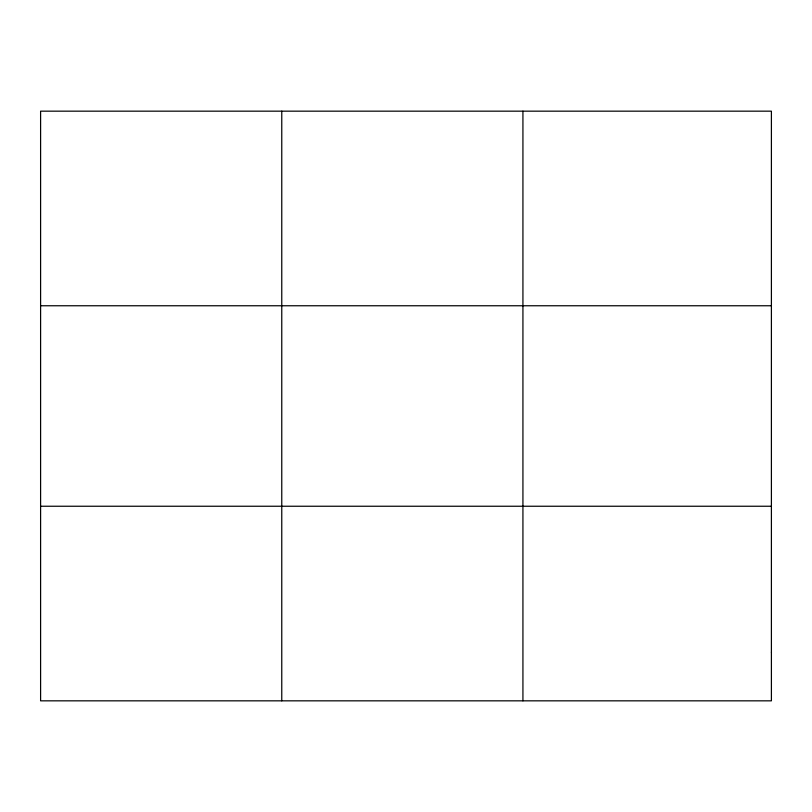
<?xml version="1.0" encoding="UTF-8"?>
<svg xmlns="http://www.w3.org/2000/svg" width="812" height="812" viewBox="0 0 812 812"><rect width="100%" height="100%" fill="white"/><g stroke="black" fill="none" stroke-linecap="round" stroke-linejoin="round"><path stroke-width="1.22" d="M281.764 700.837L281.764 111.163M522.928 700.837L522.928 111.163M40.6 305.759L771.4 305.759M40.6 506.241L771.4 506.241M771.4 652.188L771.4 700.837L40.6 700.837L40.6 111.163L771.4 111.163L771.4 652.188"/></g></svg>
